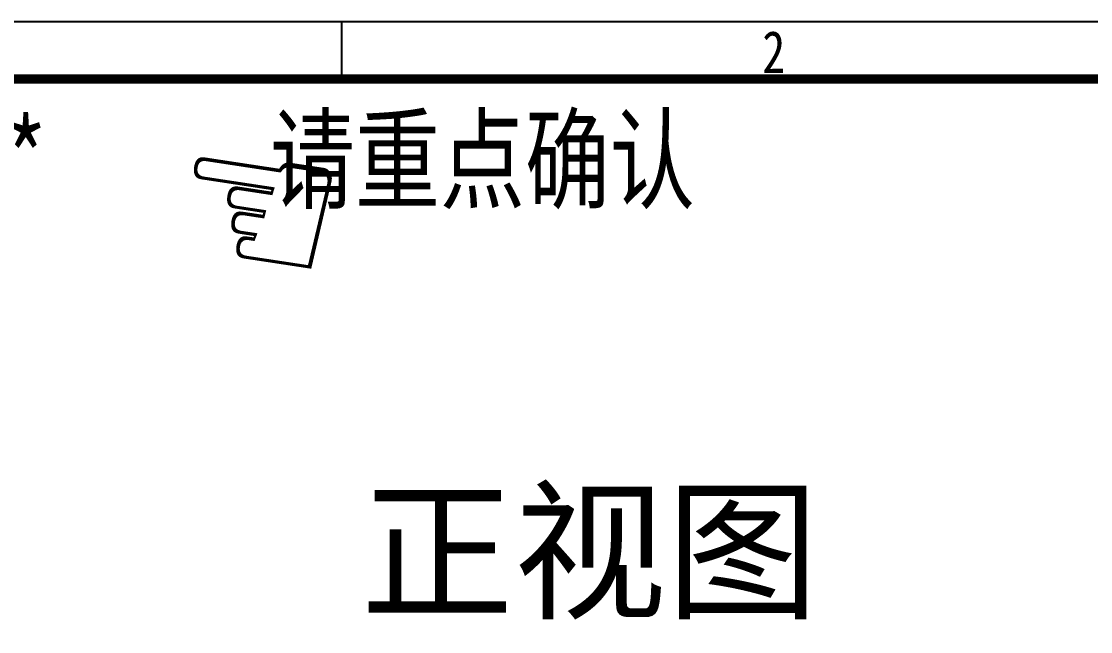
# Model space of a CAD drawing. Header units: inches. Extents: x 1065 to 1380, y -746 to -387.
# Drawn here: x 1100.5 to 1162, y -558 to -522.9 of the extents above; entities that cross this region are included whole.
import ezdxf

# ---------------------------------------------------------------- set-up
doc = ezdxf.new("R2010")
doc.units = ezdxf.units.IN
doc.header["$LTSCALE"] = 0.909449
doc.header["$MEASUREMENT"] = 0
doc.layers.get('0').update_dxf_attribs({"linetype": 'CONTINUOUS'})
doc.layers.add('DIM', color=7, linetype='CONTINUOUS')
doc.layers.add('剖面', color=7, linetype='CONTINUOUS', lineweight=13)
doc.styles.add('RS', font='txt.shx', dxfattribs={"width": 0.95})
doc.styles.get("Standard").update_dxf_attribs({"font": 'txt', "width": 0.8})
doc.styles.add('中文', font='')
doc.styles.get('中文').set_extended_font_data('SimSun')

# ---------------------------------------------------------------- blocks, each defined once
blk = doc.blocks.new('A$C5D5B2502')
at = {"color": 3, "lineweight": 9, "extrusion": (0, 0, -1), "insert": (0.313, 2.205), "char_height": 2.2, "width": 1.7931, "attachment_point": 1, "text_direction": (0.707107, -0.707107, 0), "style": 'RS'}
blk.add_mtext('\\fWingdings|b0|i0|c2|p2;E', dxfattribs=at)
blk = doc.blocks.new('3')
at = {"layer": 'DIM', "extrusion": (0, 0, -1), "xscale": 1.882916887164354, "yscale": 1.882916887164354, "zscale": -1.882916887163784, "rotation": 180}
blk.add_blockref('A$C5D5B2502', (-1621.196, 1416.426), dxfattribs=at)

msp = doc.modelspace()

# ---------------------------------------------------------------- linework, layer by layer
msp.add_line((1118.941, -526.204), (1118.941, -522.892))
msp.add_lwpolyline([(1066.827, -522.892), (1378.151, -522.892), (1378.151, -743.689), (1066.827, -743.689), (1066.827, -522.892)])
at = {"color": 7, "linetype": 'Continuous'}
msp.add_lwpolyline([(1071.497, -740.377, 0.535, 0.535, 0), (1373.481, -740.377, 0.535, 0.535, 0), (1373.481, -526.204, 0.535, 0.535, 0), (1071.497, -526.204, 0.535, 0.535, 0)], format="xyseb", close=True, dxfattribs=at)

# ---------------------------------------------------------------- block references
at = {"layer": '剖面', "xscale": 2.211754097760369, "yscale": 2.211754097760369, "zscale": 2.211754097760369, "rotation": 306.3439900158997}
msp.add_blockref('3', (-3531.777, 510.001), dxfattribs=at)

# ---------------------------------------------------------------- texts
at = {"insert": (1143.124, -523.441), "char_height": 2.429, "width": 2.00754, "attachment_point": 1}
msp.add_mtext('2', dxfattribs=at)
at = {"layer": 'DIM', "insert": (1074.839, -528.496), "char_height": 4.69614, "width": 109.49504, "attachment_point": 1}
msp.add_mtext('注：标注  {\\C1;*\\C256;     请重点确认}', dxfattribs=at)
at = {"layer": 'DIM', "color": 7, "insert": (1120.038, -550.169), "char_height": 6.44, "width": 234.79523, "attachment_point": 1, "style": '中文'}
msp.add_mtext('正视图', dxfattribs=at)

doc.saveas('drawing.dxf')
